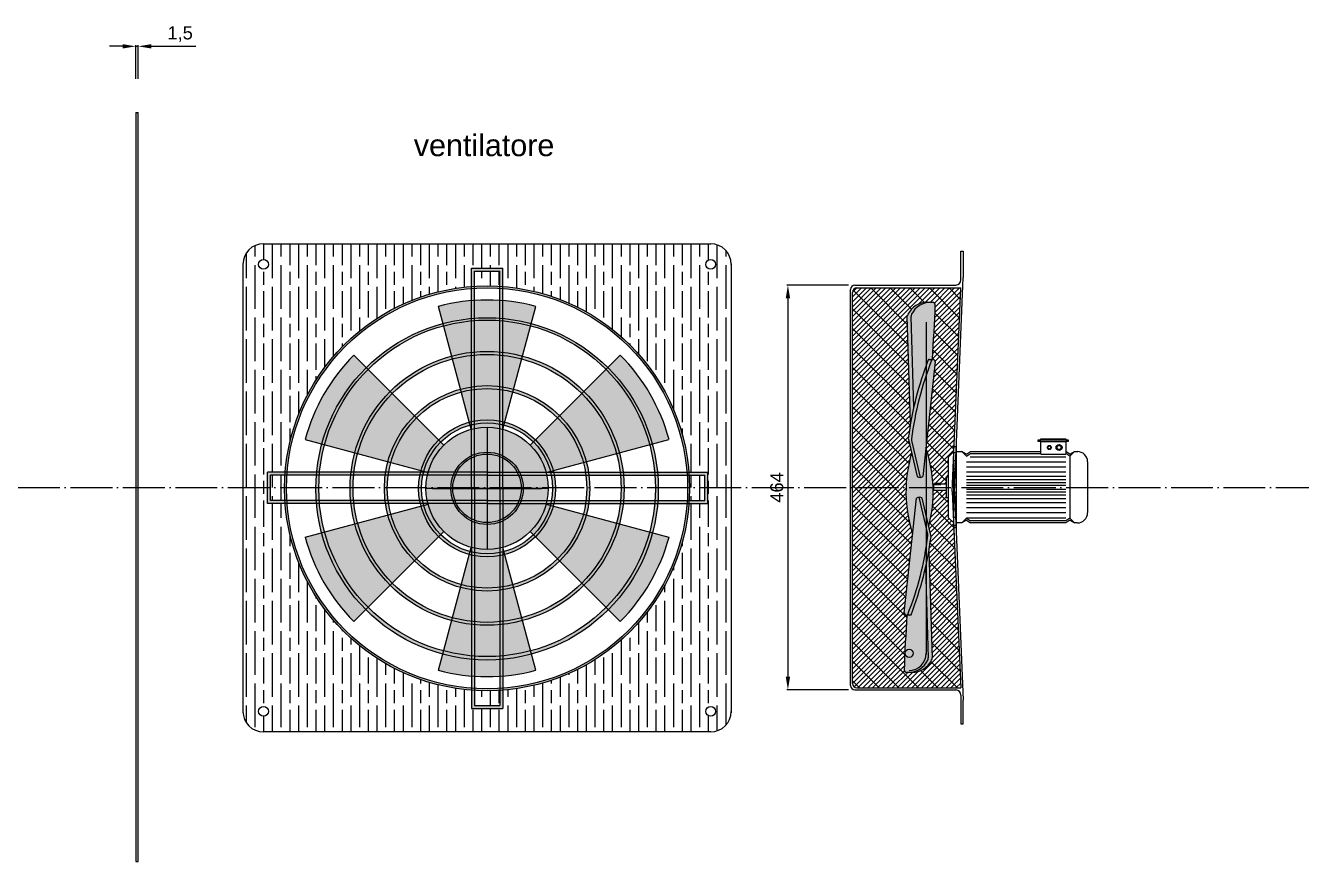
# Model space of a CAD drawing. Header units: millimetres. Extents: x -30 to 4486, y -1164 to 1064.
# Drawn here: x 907 to 2370, y -1054 to -95 of the extents above; entities that cross this region are included whole.
import ezdxf

# ---------------------------------------------------------------- set-up
doc = ezdxf.new("R2010")
doc.units = ezdxf.units.MM
doc.linetypes.add('ACAD_ISO04W100', pattern=[30, 24, -3, 0, -3])
doc.layers.add('ventilatore', color=152, linetype='Continuous')
doc.styles.get("Standard").update_dxf_attribs({"font": 'arial.ttf'})
doc.dimstyles.new('ISO-25', dxfattribs={"dimtxt": 15, "dimasz": 15, "dimexe": 1.25, "dimexo": 0.625, "dimgap": 5, "dimtad": 1, "dimdec": 0, "dimtxsty": 'Standard', "dimcen": 2.5, "dimadec": 0, "dimazin": 0, "dimtfac": 1, "dimtdec": 0, "dimtmove": 0, "dimatfit": 3, "dimfxl": 0, "dimarcsym": 0})
pattern_1 = [(45, (-1974, 625), (-2.80633, 2.80633), []), (135, (-1974, 625), (-11.22532, -11.22532), [])]
pattern_2 = [(0, (-2000.918, 730.981), (0, 9.26711), []), (90, (-2000.918, 730.98), (-37.06844, 2e-15), [])]

# ---------------------------------------------------------------- blocks, each defined once
blk = doc.blocks.new('*D11')
at = {"color": 0, "lineweight": -2}
for p, q in [((1018, -119), (1003, -119)), ((1033, -156.4), (1033, -117.8)), ((1033, -119), (1036, -119)), ((1036, -156.4), (1036, -117.8)), ((1051, -119), (1102, -119))]:
    blk.add_line(p, q, dxfattribs=at)
at = {"color": 0}
for points in [[(1018, -116.5), (1018, -121.5), (1033, -119)], [(1051, -116.5), (1051, -121.5), (1036, -119)]]:
    blk.add_solid(points, dxfattribs=at)
at = {"layer": 'Defpoints', "color": 0}
for p in [(1036, -119), (1033, -157), (1036, -157)]:
    blk.add_point(p, dxfattribs=at)
at = {"color": 0, "insert": (1084, -105), "char_height": 15, "attachment_point": 5}
blk.add_mtext('1,5', dxfattribs=at)
blk = doc.blocks.new('ventilatore 45T')
for points in [[(18, 252.4), (-18, 252.4), (-18, 0), (-14.6, 0), (-14.6, 0.6), (-14.6, 249.1), (14.6, 249.1), (14.6, 0), (18, 0), (18, 0.6)], [(-232.2, 0), (-230, 0, -1), (230, 0), (232.2, 0, 1)], [(-251.9, 18.5), (-251.9, -17.4), (0.6, -17.4), (0.6, -14), (0, -14), (-248.5, -14), (-248.5, 15.1), (0.6, 15.1), (0.6, 18.5), (0, 18.5)], [(0.6, 18.5), (0.6, 15.1), (249.6, 15.1), (249.6, -14), (0.6, -14), (0.6, -17.4), (253, -17.4), (253, 18.5)], [(232.2, 0), (230, 0, -1), (-230, 0), (-232.2, 0, 1)], [(-193, 0), (-196.3, 0, 0.000714), (-196.3, -0.6, 1), (196.3, -0.6, 0.000714), (196.3, 0), (193, 0, -1)], [(157.1, 0), (153.7, 0, -1), (-153.7, 0), (-157.1, 0, 1)], [(18, 0), (14.6, 0), (14.6, -249.1), (-14.6, -249.1), (-14.6, 0), (-18, 0), (-18, -252.4), (18, -252.4)]]:
    blk.add_hatch(color=256).paths.add_polyline_path(points)
h = blk.add_hatch(color=256)
h.set_gradient(color1=(71, 107, 184), one_color=1, tint=1)
h.paths.add_polyline_path([(-18.1, 67.7, -0.131652), (18.1, 67.7), (55.9, 208.6, 0.131652), (-55.9, 208.6)])
h = blk.add_hatch(color=256)
h.paths.add_polyline_path([(-196.3, 0), (-193, 0, -1), (193, 0), (196.3, 0, 0.997147)])
h.paths.add_polyline_path([(-117.8, 0), (-114.4, 0, -1), (114.4, 0), (117.8, 0, 1)], flags=16)
h.paths.add_polyline_path([(-78.5, 0), (-75.2, 0, -1), (75.2, 0), (78.5, 0, 1)], flags=16)
h.paths.add_polyline_path([(-41.5, 0), (-39.3, 0, -1), (39.3, 0), (41.5, 0, 1)], flags=0)
h = blk.add_hatch(color=256)
h.set_gradient(color1=(71, 107, 184), one_color=1, tint=1)
h.paths.add_polyline_path([(-152.7, 152.7, 0.131652), (-208.6, 55.9), (-67.7, 18.1, -0.131652), (-49.6, 49.6)])
h = blk.add_hatch(color=256)
h.paths.add_polyline_path([(-157.1, 0), (-153.7, 0, -1), (153.7, 0), (157.1, 0, 1)], flags=17)
h.paths.add_polyline_path([(-117.8, 0), (-114.4, 0, -1), (114.4, 0), (117.8, 0, 1)], flags=16)
h.paths.add_polyline_path([(-78.5, 0), (-75.2, 0, -1), (75.2, 0), (78.5, 0, 1)], flags=16)
h.paths.add_polyline_path([(-41.5, 0), (-39.3, 0, -1), (39.3, 0), (41.5, 0, 1)], flags=0)
h = blk.add_hatch(color=256)
h.set_gradient(color1=(71, 107, 184), one_color=1, tint=1)
h.paths.add_polyline_path([(208.6, 55.9, 0.131652), (152.7, 152.7), (49.6, 49.6, -0.131652), (67.7, 18.1)])
h = blk.add_hatch(color=256)
h.set_gradient(color1=(71, 107, 184), one_color=1, tint=1, name='INVSPHERICAL')
h.paths.add_polyline_path([(70.1, 0, 1), (-70.1, 0, 1)])
h = blk.add_hatch(color=256)
h.paths.add_polyline_path([(41.5, 0), (39.3, 0, -1), (-39.3, 0), (-41.5, 0, 1)], flags=16)
h.paths.add_polyline_path([(117.8, 0), (114.4, 0, -1), (-114.4, 0), (-117.8, 0, 1)])
h = blk.add_hatch(color=256)
h.paths.add_polyline_path([(41.5, 0), (39.3, 0, -1), (-39.3, 0), (-41.5, 0, 1)], flags=16)
h.paths.add_polyline_path([(78.5, 0), (75.2, 0, -1), (-75.2, 0), (-78.5, 0, 1)], flags=17)
h = blk.add_hatch(color=256)
h.set_gradient(color1=(71, 107, 184), one_color=1, tint=1)
h.paths.add_polyline_path([(-49.6, -49.6, -0.131652), (-67.7, -18.1), (-208.6, -55.9, 0.131652), (-152.7, -152.7)])
h = blk.add_hatch(color=256)
h.set_gradient(color1=(71, 107, 184), one_color=1, tint=1)
h.paths.add_polyline_path([(67.7, -18.1, -0.131652), (49.6, -49.6), (152.7, -152.7, 0.131652), (208.6, -55.9)])
h = blk.add_hatch(color=256)
h.set_gradient(color1=(71, 107, 184), one_color=1, tint=1)
h.paths.add_polyline_path([(-55.9, -208.6, 0.131652), (55.9, -208.6), (18.1, -67.7, -0.131652), (-18.1, -67.7)])
for p, q in [((-256.4, 280.6), (256.5, 280.6)), ((-280, 257.6), (-280, -257.6)), ((-18, -0.6), (-18, 252.4)), ((-18, 252.4), (18, 252.4)), ((-14.6, 249.1), (14.6, 249.1)), ((-14.6, -0.6), (-14.6, 249.1)), ((14.6, -0.6), (14.6, 249.1)), ((18, -0.6), (18, 252.4)), ((280, 257.6), (280, -257.6)), ((-18.1, 67.7), (-55.9, 208.6)), ((18.1, 67.7), (55.9, 208.6)), ((-49.6, 49.6), (-152.7, 152.7)), ((49.6, 49.6), (152.7, 152.7)), ((0, 70.1), (0, -70.1)), ((-208.6, 55.9), (-67.7, 18.1)), ((67.7, 18.1), (208.6, 55.9)), ((1.1, 18.5), (-251.9, 18.5)), ((-251.9, -17.4), (-251.9, 18.5)), ((1.1, 15.1), (-248.5, 15.1)), ((-248.5, -14), (-248.5, 15.1)), ((0, 18.5), (253, 18.5)), ((0, 15.1), (249.6, 15.1)), ((249.6, -14), (249.6, 15.1)), ((253, -17.4), (253, 18.5)), ((70.1, 0), (-70.1, 0)), ((-18, 0.6), (-18, -252.4)), ((-14.6, 0.6), (-14.6, -249.1)), ((14.6, 0.6), (14.6, -249.1)), ((18, 0.6), (18, -252.4)), ((1.1, -14), (-248.5, -14)), ((0, -14), (249.6, -14)), ((1.1, -17.4), (-251.9, -17.4)), ((-208.6, -55.9), (-67.7, -18.1)), ((0, -17.4), (253, -17.4)), ((67.7, -18.1), (208.6, -55.9)), ((-152.7, -152.7), (-49.6, -49.6)), ((152.7, -152.7), (49.6, -49.6)), ((-55.9, -208.6), (-18.1, -67.7)), ((55.9, -208.6), (18.1, -67.7)), ((-18, -252.4), (18, -252.4)), ((-14.6, -249.1), (14.6, -249.1)), ((256.5, -279.4), (-256.4, -279.4))]:
    blk.add_line(p, q)
for centre, radius in [((-256.4, 256.9), 5.61), ((256.4, 256.9), 5.61), ((0, 0), 232.2), ((0, 0), 230), ((0, -0.6), 196.3), ((0, 0), 193), ((0, 0), 157.1), ((0, 0), 153.7), ((0, 0), 117.8), ((0, 0), 114.4), ((0, 0), 78.5), ((0, 0), 75.2), ((0, 0), 70.1), ((0, 0), 41.5), ((0, 0), 39.3), ((-256.4, -255.8), 5.61), ((256.4, -255.8), 5.61)]:
    blk.add_circle(centre, radius)
for centre, radius, start, end in [((-256.4, 256.9), 23.6, 90, 180), ((256.4, 256.9), 23.6, 0, 90), ((0, 0), 216, 75, 105), ((0, 0), 216, 135, 165), ((0, 0), 216, 15, 45), ((0, 0), 216, 195, 225), ((0, 0), 216, 315, 345), ((0, 0), 216, 255, 285), ((-256.4, -255.8), 23.6, 180, 270), ((256.4, -255.8), 23.6, 270, 0)]:
    blk.add_arc(centre, radius, start, end)
at = {"layer": 'ventilatore'}
for p, q in [((0, 62.5), (0, -62.5)), ((-62.5, 0), (62.5, 0))]:
    blk.add_line(p, q, dxfattribs=at)
blk.add_circle((0, 0), 230, dxfattribs=at)
blk.add_circle((0, 0), 230, dxfattribs=at)
blk = doc.blocks.new('MOTORE')
for p, q in [((7.4, 35), (7.4, 40)), ((7.4, 40), (9.9, 40)), ((9.9, 40), (9.9, -40)), ((90.4, 46.5), (119.9, 46.5)), ((90.4, 45), (90.4, 46.5)), ((92.9, 45), (90.4, 45)), ((92.9, 47.5), (117.4, 47.5)), ((92.9, 46.5), (92.9, 47.5)), ((92.9, 45), (117.4, 45)), ((92.9, 42.5), (92.9, 45)), ((92.9, 32.5), (92.9, 42.5)), ((117.4, 47.5), (117.4, 46.5)), ((117.4, 45), (117.4, 32.5)), ((119.9, 45), (117.4, 45)), ((119.9, 46.5), (119.9, 45)), ((2.4, 30), (7.4, 35)), ((2.4, -30), (2.4, 30)), ((7.4, -40), (7.4, 35)), ((9.9, 35), (15.4, 35)), ((19.9, 32.5), (15.4, 35)), ((15.4, 35), (19.9, 30.5)), ((19.9, 32.5), (15.4, 35)), ((19.9, 32.5), (23.9, 35)), ((19.9, 30.5), (23.9, 33)), ((23.4, 30), (117.4, 30)), ((23.9, 35), (92.9, 35)), ((23.9, 33), (92.9, 33)), ((92.9, 32.5), (117.4, 32.5)), ((121.4, 32.5), (117.4, 35)), ((121.4, 30.5), (117.4, 33)), ((121.4, 32.5), (125.9, 35)), ((125.9, 35), (121.4, 30.5)), ((121.4, 30.5), (121.4, -30.5)), ((125.9, 35), (129.3, 35)), ((19.9, 25), (117.4, 25)), ((19.9, 20), (117.4, 20)), ((19.9, 15), (117.4, 15)), ((138.8, 25), (138.8, -25)), ((-12.6, 3), (-12.6, -3)), ((-11.6, 3), (-12.6, 3)), ((-5.1, 3.5), (-11.6, 3.5)), ((-11.6, 3.5), (-11.6, 2.5)), ((-11.6, 2.5), (-5.1, 2.5)), ((-5.1, 2.5), (-5.1, 3.5)), ((-0.1, 3), (-5.1, 3)), ((-0.1, 10), (-0.1, -10)), ((2.4, 10), (-0.1, 10)), ((19.9, 11), (117.4, 11)), ((19.9, 7.5), (117.4, 7.5)), ((19.9, 4.5), (117.4, 4.5)), ((19.9, 2), (117.4, 2)), ((-12.6, -3), (-0.1, -3)), ((-0.1, -10), (2.4, -10)), ((19.9, -2), (117.4, -2)), ((19.9, -4.5), (117.4, -4.5)), ((19.9, -7.5), (117.4, -7.5)), ((19.9, -11), (117.4, -11)), ((19.9, -15), (117.4, -15)), ((19.9, -20), (117.4, -20)), ((19.9, -25), (117.4, -25)), ((7.4, -35), (2.4, -30)), ((15.4, -35), (9.9, -35)), ((15.4, -35), (19.9, -30.5)), ((19.9, -32.5), (15.4, -35)), ((19.9, -30), (117.4, -30)), ((19.9, -30.5), (23.9, -33)), ((19.9, -32.5), (23.9, -35)), ((117.4, -33), (23.9, -33)), ((117.4, -35), (23.9, -35)), ((121.4, -30.5), (117.4, -33)), ((121.4, -32.5), (117.4, -35)), ((125.9, -35), (121.4, -30.5)), ((121.4, -32.5), (125.9, -35)), ((128.8, -35), (126.4, -35)), ((9.9, -40), (7.4, -40))]:
    blk.add_line(p, q)
for centre, radius in [((101.4, 39), 2), ((101.4, 39), 1.5), ((110.9, 39), 3), ((110.9, 39), 2)]:
    blk.add_circle(centre, radius)
for centre, start, end in [((128.6, 24.8), 1.3972, 88.6028), ((128.6, -24.8), 271.3972, 358.6028)]:
    blk.add_arc(centre, 10.3, start, end)
blk = doc.blocks.new('ventilatore_lat')
h = blk.add_hatch()
h.set_pattern_fill('GRATE', color=256, scale=5, angle=45, style=0)
h.set_pattern_definition(pattern_1)
h.paths.add_polyline_path([(-52.3, 73.7), (-56.2, 195.9, -0.128335), (-55.6, 198.6, -0.274575), (-33.2, 212.5), (-27.3, 212.5, -0.430251), (-24, 209.1, -0.004757), (-27.2, 146.7), (-26.6, 146.7, -0.208523), (-25, 146.1, -0.037431), (-24.7, 145.8, -0.188915), (-24.3, 144.2), (-34.4, 47.7), (-34.4, 44.7, -0.070727), (-26.6, 0), (-26.2, 0), (-26.2, 3.8), (-25, 3.8), (-25, 4.3), (-17.4, 4.3), (-17.4, 3.8), (-11.6, 3.8), (-11.6, 11.9), (-8.7, 11.9), (-8.7, 35.3), (-2.8, 41.1), (-2.8, 47), (-2.3, 47), (5.4, 228.8), (-113.9, 228.8, 0.414214), (-118.9, 223.8), (-118.9, 0), (-57.5, 0, -0.062796), (-51.2, 39.5), (-54.8, 55.1, -0.090428), (-54.9, 57.1, -0.010929)])
h = blk.add_hatch(color=256)
h.set_gradient(color1=(48, 83, 207), color2=(218, 224, 246), rotation=180, one_color=1, tint=0.91)
h.paths.add_polyline_path([(-52.3, 73.7, -0.012049), (-48.7, 91.9), (-51.8, 196, -0.127434), (-51.2, 198.6, -0.275847), (-28.9, 212.5), (-33.2, 212.5, 0.274575), (-55.6, 198.6, 0.128335), (-56.2, 195.9)])
h = blk.add_hatch(color=256)
h.set_gradient(color1=(48, 83, 207), one_color=1, tint=1)
h.paths.add_polyline_path([(-48.7, 91.9, -0.037063), (-32, 146.3, -0.155887), (-30.8, 146.7), (-27.2, 146.7, 0.004757), (-24, 209.1, 0.426603), (-27.3, 212.5), (-28.9, 212.5, 0.275847), (-51.2, 198.6, 0.127434), (-51.8, 196)])
h = blk.add_hatch(color=256)
h.set_gradient(color1=(48, 83, 207), rotation=180, one_color=1, tint=1)
h.paths.add_polyline_path([(-54.9, 57.1, 0.090428), (-54.8, 55.1), (-44.9, 12.6, 0.167658), (-41.3, 11.5), (-51.2, 53.8, -0.088078), (-51.3, 55.6, -0.064177), (-28.2, 146, -0.211019), (-26.6, 146.7), (-30.8, 146.7, 0.155887), (-32, 146.3, 0.060095)])
h = blk.add_hatch(color=256)
h.set_gradient(color1=(48, 83, 207), one_color=1, tint=1)
h.paths.add_polyline_path([(-51.2, 53.8), (-41.3, 11.5, 0.148294), (-38.1, 12.6), (-24.3, 144.2, 0.188905), (-24.7, 145.8, 0.037437), (-25, 146.1, 0.438852), (-28.2, 146, 0.064177), (-51.3, 55.6, 0.088078)])
h = blk.add_hatch(color=256)
h.set_gradient(color1=(48, 83, 207), color2=(218, 224, 246), rotation=180, one_color=1, tint=0.91)
h.paths.add_polyline_path([(-50, -53.7), (-45.7, -12.2, -0.324008), (-38.9, -12.2), (-31.3, -44.6, 0.142426), (-34.7, 45.5), (-38.1, 12.6, -0.324008), (-44.9, 12.6), (-51.2, 39.5, 0.148964)])
h = blk.add_hatch()
h.set_pattern_fill('GRATE', color=256, scale=11.6751, style=0)
h.set_pattern_definition(pattern_2)
h.paths.add_polyline_path([(0.1, 48), (-2.4, 48), (-2.8, 36.2), (-2.8, -44), (-2.8, -45.4), (0.1, -45.4)], flags=17)
h = blk.add_hatch()
h.set_pattern_fill('GRATE', color=256, scale=11.6751, style=0)
h.set_pattern_definition(pattern_2)
h.paths.add_polyline_path([(-2.8, 48), (-2.8, 42.1), (-2.8, -45.4), (0.1, -45.4), (0.1, 48)], flags=17)
h = blk.add_hatch()
h.set_pattern_fill('GRATE', color=256, scale=5, angle=45, style=0)
h.set_pattern_definition(pattern_1)
h.paths.add_polyline_path([(-57.5, 0), (-118.9, 0), (-118.9, -224.9, 0.414214), (-113.9, -229.9), (5.4, -229.9), (-2.6, -46.4), (-2.8, -46.4), (-2.8, -41.7), (-2.9, -40.6), (-8.7, -34.8), (-8.7, -11.4), (-11.6, -11.4), (-11.6, -3.3), (-26.5, -3.3, -0.06476), (-31.3, -44.6), (-29, -54.7, -0.090428), (-28.9, -56.7, -0.010929), (-31.4, -73.3), (-27.6, -195.6, -0.128335), (-28.2, -198.2, -0.274575), (-50.5, -212.1), (-56.5, -212.1, -0.430251), (-59.8, -208.7, -0.004757), (-56.6, -146.4), (-57.1, -146.4, -0.208523), (-58.8, -145.7, -0.037431), (-59.1, -145.4, -0.188915), (-59.5, -143.8), (-50, -53.7, -0.08537)])
h = blk.add_hatch(color=256)
h.set_gradient(color1=(48, 83, 207), one_color=1, tint=1)
h.paths.add_polyline_path([(-32.6, -53.4), (-42.5, -11.1, 0.148294), (-45.7, -12.2), (-59.5, -143.8, 0.188905), (-59.1, -145.4, 0.037437), (-58.8, -145.7, 0.438852), (-55.6, -145.6, 0.064177), (-32.5, -55.3, 0.088078)])
h = blk.add_hatch(color=256)
h.set_gradient(color1=(48, 83, 207), rotation=180, one_color=1, tint=1)
h.paths.add_polyline_path([(-28.9, -56.7, 0.090428), (-29, -54.7), (-38.9, -12.2, 0.167658), (-42.5, -11.1), (-32.6, -53.4, -0.088078), (-32.5, -55.3, -0.064177), (-55.6, -145.6, -0.211019), (-57.1, -146.4), (-53, -146.4, 0.155887), (-51.8, -145.9, 0.060095)])
h = blk.add_hatch(color=256)
h.set_gradient(color1=(48, 83, 207), color2=(218, 224, 246), rotation=180, one_color=1, tint=0.91)
h.paths.add_polyline_path([(-31.4, -73.3, -0.012049), (-35.1, -91.5), (-32, -195.6, -0.127434), (-32.6, -198.2, -0.275847), (-54.9, -212.1), (-50.5, -212.1, 0.274575), (-28.2, -198.2, 0.128335), (-27.6, -195.6)])
h = blk.add_hatch(color=256)
h.set_gradient(color1=(48, 83, 207), one_color=1, tint=1)
h.paths.add_polyline_path([(-35.1, -91.5, -0.037063), (-51.8, -145.9, -0.155887), (-53, -146.4), (-56.6, -146.4, 0.004757), (-59.7, -208.7, 0.426603), (-56.5, -212.1), (-54.9, -212.1, 0.275847), (-32.6, -198.2, 0.127434), (-32, -195.6)])
for p, q in [((5.4, 238), (5.4, 271)), ((5.4, 271), (7.8, 271)), ((7.8, 271), (7.8, 240.8)), ((-2.1, -4.5), (7.8, 240.8)), ((-121.2, -227.2), (-121.2, 227.1)), ((-118.9, -224.9), (-118.9, 223.8)), ((-116.2, 232.1), (-0.4, 232.1)), ((-113.9, 228.8), (5.4, 228.8)), ((-4.5, -4.5), (5.4, 228.8)), ((-33.2, 212.5), (-27.3, 212.5)), ((-52.3, 73.7), (-56.2, 195.9)), ((-48.7, 91.9), (-51.8, 196)), ((-30.8, 146.7), (-26.6, 146.7)), ((-24.3, 144.2), (-38.1, 12.6)), ((-56.6, 58.1), (-56.6, 58.1)), ((-54.8, 55.1), (-44.9, 12.6)), ((-51.2, 53.8), (-41.3, 11.5)), ((-59.5, -143.8), (-45.7, -12.2)), ((-32.6, -53.4), (-42.5, -11.1)), ((-29, -54.7), (-38.9, -12.2)), ((-4.5, -4.5), (5.4, -229.9)), ((-2.1, -4.5), (7.8, -243.9)), ((-27.2, -57.7), (-27.2, -57.7)), ((-31.4, -73.3), (-27.6, -195.6)), ((-35.1, -91.5), (-32, -195.6)), ((-53, -146.4), (-57.1, -146.4)), ((-50.5, -212.1), (-56.5, -212.1)), ((-116.2, -232.2), (-0.4, -232.2)), ((-113.9, -229.9), (5.4, -229.9)), ((5.4, -238.1), (5.4, -271.1)), ((7.8, -271.1), (7.8, -243.9)), ((5.4, -271.1), (7.8, -271.1))]:
    blk.add_line(p, q)
for centre, radius, start, end in [((-0.4, 238), 5.84, 270, 0), ((-116.2, 227.1), 5, 90, 180), ((-113.9, 223.8), 5, 90, 180), ((-32.7, 186.8), 25.7, 91.1234, 152.5377), ((-28.5, 186.9), 25.6, 90.9963, 152.6817), ((-27.3, 209.2), 3.26, 358.6678, 90), ((-3300.9, 347.2), 3279.8, 356.4968, 357.599), ((-50.7, 196.1), 5.43, 152.5377, 181.7854), ((-46.4, 196.1), 5.43, 152.6817, 181.7309), ((326.6, 6.9), 384.8, 158.7485, 172.5048), ((-30.8, 144.6), 2.17, 90, 125.4413), ((-26.5, 144.6), 2.17, 45.4051, 140.1826), ((310.7, 11.4), 364.6, 158.3426, 173.0307), ((-27.3, 143.8), 3.29, 36.8299, 45.4051), ((-26.4, 144.4), 2.17, 353.9451, 36.8299), ((-49.5, 56.4), 5.43, 172.5048, 193.1732), ((-45.9, 55), 5.43, 173.0307, 193.1648), ((-187.9, -5.3), 161.4, 345.9049, 18.3284), ((102.3, -5.2), 159.9, 163.7518, 197.6427), ((-41.5, 17.2), 5.73, 234.0753, 305.9247), ((-42.3, -16.8), 5.73, 54.0753, 125.9247), ((-394.4, -11), 364.6, 338.3426, 353.0307), ((-410.4, -6.5), 384.8, 338.7485, 352.5048), ((-37.9, -54.6), 5.43, 353.0307, 13.1648), ((-34.3, -56), 5.43, 352.5048, 13.1732), ((-57.3, -144.1), 2.17, 173.9451, 216.8299), ((-56.5, -143.4), 3.29, 216.8299, 225.4051), ((-57.2, -144.2), 2.17, 225.4051, 320.1826), ((-53, -144.2), 2.17, 270, 305.4413), ((3217.1, -346.8), 3279.8, 176.4968, 177.599), ((-55.3, -186.5), 25.6, 270.9963, 332.6817), ((-51, -186.4), 25.7, 271.1234, 332.5377), ((-37.4, -195.7), 5.43, 332.6817, 1.7309), ((-33, -195.7), 5.43, 332.5377, 1.7854), ((-56.5, -208.8), 3.26, 178.6678, 270), ((-116.2, -227.2), 5, 180, 270), ((-113.9, -224.9), 5, 180, 270), ((-0.4, -238.1), 5.84, 0, 90)]:
    blk.add_arc(centre, radius, start, end)
at = {"layer": 'ventilatore'}
blk.add_line((-34.4, 189.7), (-34.4, -191.7), dxfattribs=at)
blk.add_circle((-54, -190.2), 4.65, dxfattribs=at)
blk.add_arc((-54, -190.2), 19.6, 270, 0, dxfattribs=at)
at = {"xscale": 1.16751, "yscale": 1.16751, "zscale": 1.16751}
blk.add_blockref('MOTORE', (-11.5, 0.3), dxfattribs=at)
blk = doc.blocks.new('*D38')
at = {"color": 0, "lineweight": -2}
for p, q in [((1850.4, -393), (1779.8, -393)), ((1781, -408), (1781, -842)), ((1850.4, -857), (1779.8, -857))]:
    blk.add_line(p, q, dxfattribs=at)
at = {"color": 0}
for points in [[(1778.5, -408), (1783.5, -408), (1781, -393)], [(1778.5, -842), (1783.5, -842), (1781, -857)]]:
    blk.add_solid(points, dxfattribs=at)
at = {"layer": 'Defpoints', "color": 0}
for p in [(1851, -393), (1781, -857), (1851, -857)]:
    blk.add_point(p, dxfattribs=at)
at = {"color": 0, "insert": (1768.3, -625), "char_height": 15, "attachment_point": 5, "rotation": 90}
blk.add_mtext('464', dxfattribs=at)

msp = doc.modelspace()

# ---------------------------------------------------------------- hatches: boundary and pattern name
h = msp.add_hatch()
h.set_pattern_fill('GOST_WOOD', color=256, scale=5, style=0)
h.paths.add_polyline_path([(1716, -368.6, 0.407981), (1692.4, -345.4), (1179.6, -345.4, 0.414214), (1156, -369.1), (1156, -625), (1184.1, -625), (1184.1, -607.5), (1204.5, -607.5, -0.368895), (1418, -394.5), (1418, -373.6), (1454, -373.6), (1454, -394.5, -0.368895), (1667.5, -607.5), (1689, -607.5), (1689, -625), (1716, -625)])
h.paths.add_polyline_path([(1686.8, -369.1, -1), (1698, -369.1, -1)], flags=16)
h.paths.add_polyline_path([(1174, -369.1, -1), (1185.2, -369.1, -1)], flags=16)
h = msp.add_hatch()
h.set_pattern_fill('GOST_WOOD', color=256, scale=5, style=0)
h.paths.add_polyline_path([(1450.6, -376.9), (1421.4, -376.9), (1421.4, -394.2, -0.031432), (1450.6, -394.2)], flags=17)
h = msp.add_hatch()
h.set_pattern_fill('GOST_WOOD', color=256, scale=5, style=0)
h.paths.add_polyline_path([(1204.3, -610.9), (1187.5, -610.9), (1187.5, -625), (1203.8, -625, -0.015241)])
h = msp.add_hatch()
h.set_pattern_fill('GOST_WOOD', color=256, scale=5, style=0)
h.paths.add_polyline_path([(1685.6, -610.9), (1667.7, -610.9, -0.015241), (1668.2, -625), (1685.6, -625)])
h = msp.add_hatch()
h.set_pattern_fill('GOST_WOOD', color=256, scale=5, style=0)
h.paths.add_polyline_path([(1204.4, -643.4), (1184.1, -643.4), (1184.1, -625), (1156, -625), (1156, -881.8, 0.414214), (1179.6, -905.4), (1692.4, -905.4, 0.407981), (1716, -882.3), (1716, -625), (1689, -625), (1689, -643.4), (1667.6, -643.4, -0.370272), (1454, -857.5), (1454, -878.4), (1418, -878.4), (1418, -857.5, -0.370272)])
h.paths.add_polyline_path([(1185.2, -881.8, -1), (1174, -881.8, -1)], flags=16)
h.paths.add_polyline_path([(1698, -881.8, -1), (1686.8, -881.8, -1)], flags=16)
h = msp.add_hatch()
h.set_pattern_fill('GOST_WOOD', color=256, scale=5, style=0)
h.paths.add_polyline_path([(1203.8, -626, -0.001076), (1203.8, -625), (1187.5, -625), (1187.5, -640), (1204.2, -640, -0.015107)])
h = msp.add_hatch()
h.set_pattern_fill('GOST_WOOD', color=256, scale=5, style=0)
h.paths.add_polyline_path([(1685.6, -625), (1668.2, -625, -0.001076), (1668.2, -626, -0.015107), (1667.8, -640), (1685.6, -640)])
h = msp.add_hatch()
h.set_pattern_fill('GOST_WOOD', color=256, scale=5, style=0)
h.paths.add_polyline_path([(1450.6, -857.8, -0.031432), (1421.4, -857.8), (1421.4, -875.1), (1450.6, -875.1)], flags=17)

# ---------------------------------------------------------------- linework, layer by layer
for p, q in [((1033, -195), (1033, -1054)), ((1033, -195), (1036, -195)), ((1036, -1054), (1036, -195))]:
    msp.add_line(p, q)
at = {"linetype": 'ACAD_ISO04W100', "ltscale": 2}
msp.add_line((177, -625), (4450.9, -625), dxfattribs=at)
at = {"linetype": 'ACAD_ISO04W100'}
msp.add_line((1033, -1054), (1036, -1054), dxfattribs=at)

# ---------------------------------------------------------------- block references
for name, p in [('ventilatore 45T', (1436, -626)), ('ventilatore_lat', (1974, -625))]:
    msp.add_blockref(name, p)

# ---------------------------------------------------------------- texts
msp.add_text('ventilatore', height=25).set_placement((1352, -245))

# ---------------------------------------------------------------- dimensions: what is measured, and where the dimension line sits
dim = msp.add_linear_dim(base=(1036, -119), p1=(1033, -157), p2=(1036, -157), text='1,5', dimstyle='ISO-25')
dim.commit()
dim.dimension.update_dxf_attribs({"geometry": '*D11', "text_midpoint": (1084, -105)})
dim = msp.add_linear_dim(base=(1781, -857), p1=(1851, -393), p2=(1851, -857), angle=90, dimstyle='ISO-25')
dim.commit()
dim.dimension.update_dxf_attribs({"geometry": '*D38', "text_midpoint": (1768.3, -625)})

doc.saveas('drawing.dxf')
